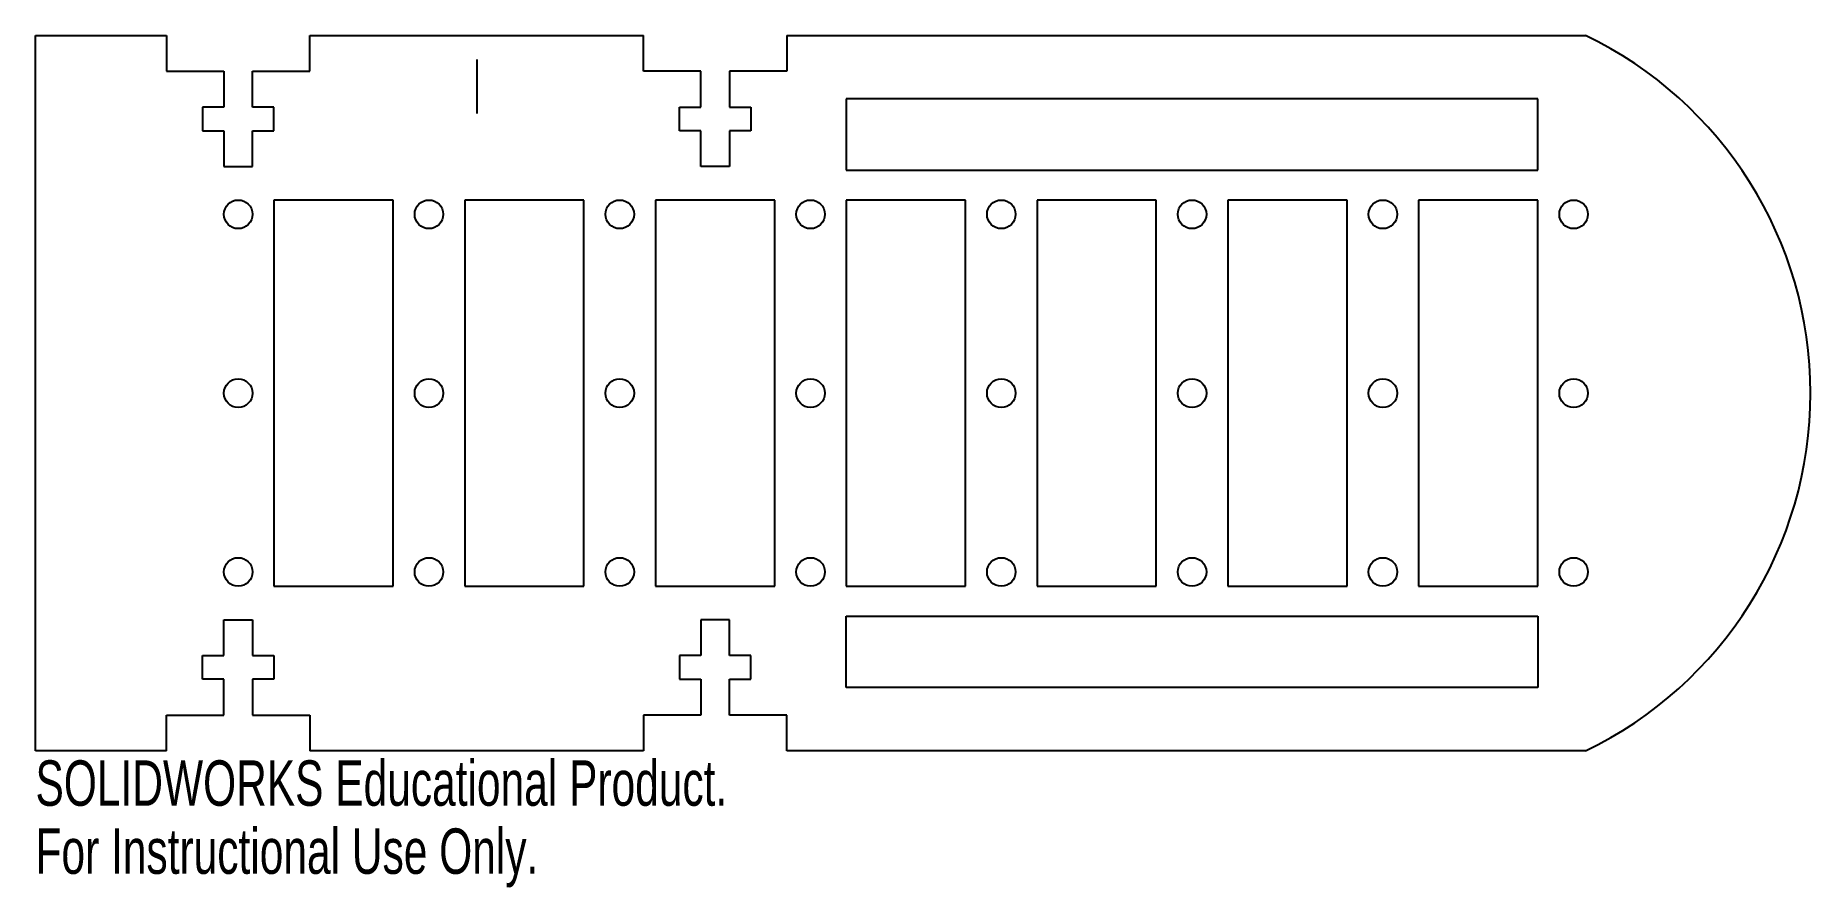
# Model space of a CAD drawing. Header units: inches. Extents: x -3.7 to 3.74, y -2.07 to 1.5.
import ezdxf

# ---------------------------------------------------------------- set-up
doc = ezdxf.new("R2010")
doc.units = ezdxf.units.IN
doc.header["$MEASUREMENT"] = 0
doc.linetypes.add('CENTERX2', pattern=[0.8, 0.5, -0.1, 0.1, -0.1])
doc.styles.add('SLDTEXTSTYLE0', font='TXT', dxfattribs={"width": 0.7})

msp = doc.modelspace()

# ---------------------------------------------------------------- linework, layer by layer
at = {"color": 7, "linetype": 'Continuous', "lineweight": 25}
for p, q in [((-3.7, -1.5), (-3.7, 1.5)), ((-3.7, 1.5), (-3.15, 1.5)), ((-3.15, 1.5), (-3.15, 1.35)), ((-2.55, 1.35), (-2.55, 1.5)), ((-2.55, 1.5), (-1.15, 1.5)), ((-1.15, 1.35), (-1.15, 1.5)), ((-0.55, 1.5), (-0.55, 1.35)), ((-0.55, 1.5), (2.8, 1.5)), ((-3.15, 1.35), (-2.91, 1.35)), ((-2.91, 1.35), (-2.91, 1.2)), ((-2.79, 1.2), (-2.79, 1.35)), ((-2.79, 1.35), (-2.55, 1.35)), ((-0.91, 1.35), (-1.15, 1.35)), ((-0.91, 1.2), (-0.91, 1.35)), ((-0.79, 1.35), (-0.79, 1.2)), ((-0.55, 1.35), (-0.79, 1.35)), ((-2.91, 1.2), (-3, 1.2)), ((-3, 1.2), (-3, 1.1)), ((-2.7, 1.2), (-2.79, 1.2)), ((-2.7, 1.1), (-2.7, 1.2)), ((-1, 1.2), (-0.91, 1.2)), ((-1, 1.1), (-1, 1.2)), ((-0.79, 1.2), (-0.7, 1.2)), ((-0.7, 1.2), (-0.7, 1.1)), ((2.6, 1.235), (-0.3, 1.235)), ((-0.3, 1.235), (-0.3, 0.935)), ((2.6, 0.935), (2.6, 1.235)), ((-3, 1.1), (-2.91, 1.1)), ((-2.91, 1.1), (-2.91, 0.95)), ((-2.79, 0.95), (-2.79, 1.1)), ((-2.79, 1.1), (-2.7, 1.1)), ((-0.91, 1.1), (-1, 1.1)), ((-0.91, 0.95), (-0.91, 1.1)), ((-0.79, 1.1), (-0.79, 0.95)), ((-0.7, 1.1), (-0.79, 1.1)), ((-2.91, 0.95), (-2.79, 0.95)), ((-0.79, 0.95), (-0.91, 0.95)), ((-0.3, 0.935), (2.6, 0.935)), ((-2.2, 0.81), (-2.7, 0.81)), ((-2.7, 0.81), (-2.7, -0.81)), ((-2.2, -0.81), (-2.2, 0.81)), ((-1.4, 0.81), (-1.9, 0.81)), ((-1.9, 0.81), (-1.9, -0.81)), ((-1.4, -0.81), (-1.4, 0.81)), ((-0.6, 0.81), (-1.1, 0.81)), ((-1.1, 0.81), (-1.1, -0.81)), ((-0.6, -0.81), (-0.6, 0.81)), ((0.2, 0.81), (-0.3, 0.81)), ((-0.3, 0.81), (-0.3, -0.81)), ((0.2, -0.81), (0.2, 0.81)), ((1, 0.81), (0.5, 0.81)), ((0.5, 0.81), (0.5, -0.81)), ((1, -0.81), (1, 0.81)), ((1.8, 0.81), (1.3, 0.81)), ((1.3, 0.81), (1.3, -0.81)), ((1.8, -0.81), (1.8, 0.81)), ((2.6, 0.81), (2.1, 0.81)), ((2.1, 0.81), (2.1, -0.81)), ((2.6, -0.81), (2.6, 0.81)), ((-2.7, -0.81), (-2.2, -0.81)), ((-1.9, -0.81), (-1.4, -0.81)), ((-1.1, -0.81), (-0.6, -0.81)), ((-0.3, -0.81), (0.2, -0.81)), ((0.5, -0.81), (1, -0.81)), ((1.3, -0.81), (1.8, -0.81)), ((2.1, -0.81), (2.6, -0.81)), ((-2.91, -0.95), (-2.79, -0.95)), ((-2.91, -1.1), (-2.91, -0.95)), ((-2.79, -0.95), (-2.79, -1.1)), ((-0.79, -0.95), (-0.91, -0.95)), ((-0.91, -0.95), (-0.91, -1.1)), ((-0.79, -1.1), (-0.79, -0.95)), ((-0.3, -0.935), (2.6, -0.935)), ((-0.3, -1.235), (-0.3, -0.935)), ((2.6, -0.935), (2.6, -1.235)), ((-3, -1.1), (-2.91, -1.1)), ((-3, -1.2), (-3, -1.1)), ((-2.79, -1.1), (-2.7, -1.1)), ((-2.7, -1.1), (-2.7, -1.2)), ((-0.91, -1.1), (-1, -1.1)), ((-1, -1.1), (-1, -1.2)), ((-0.7, -1.1), (-0.79, -1.1)), ((-0.7, -1.2), (-0.7, -1.1)), ((-2.91, -1.2), (-3, -1.2)), ((-2.91, -1.35), (-2.91, -1.2)), ((-2.79, -1.2), (-2.79, -1.35)), ((-2.7, -1.2), (-2.79, -1.2)), ((-1, -1.2), (-0.91, -1.2)), ((-0.91, -1.2), (-0.91, -1.35)), ((-0.79, -1.35), (-0.79, -1.2)), ((-0.79, -1.2), (-0.7, -1.2)), ((2.6, -1.235), (-0.3, -1.235)), ((-3.15, -1.35), (-2.91, -1.35)), ((-3.15, -1.5), (-3.15, -1.35)), ((-2.79, -1.35), (-2.55, -1.35)), ((-2.55, -1.35), (-2.55, -1.5)), ((-0.91, -1.35), (-1.15, -1.35)), ((-1.15, -1.35), (-1.15, -1.5)), ((-0.55, -1.35), (-0.79, -1.35)), ((-0.55, -1.5), (-0.55, -1.35)), ((-3.15, -1.5), (-3.7, -1.5)), ((-1.15, -1.5), (-2.55, -1.5)), ((2.8, -1.5), (-0.55, -1.5))]:
    msp.add_line(p, q, dxfattribs=at)
at = {"color": 7, "linetype": 'CENTERX2'}
msp.add_line((-1.85, 1.4), (-1.85, 1.173), dxfattribs=at)
at = {"color": 7, "linetype": 'Continuous', "lineweight": 25}
for centre in [(-2.85, 0.75), (-2.05, 0.75), (-1.25, 0.75), (-0.45, 0.75), (0.35, 0.75), (1.15, 0.75), (1.95, 0.75), (2.75, 0.75), (-2.85, 0), (-2.05, 0), (-1.25, 0), (-0.45, 0), (0.35, 0), (1.15, 0), (1.95, 0), (2.75, 0), (-2.85, -0.75), (-2.05, -0.75), (-1.25, -0.75), (-0.45, -0.75), (0.35, -0.75), (1.15, -0.75), (1.95, -0.75), (2.75, -0.75)]:
    msp.add_circle(centre, 0.06, dxfattribs=at)
msp.add_arc((2.0789, 0), 1.6643, 295.67546, 64.32454, dxfattribs=at)

# ---------------------------------------------------------------- texts
at = {"color": 7, "linetype": 'Continuous', "char_height": 0.1903, "attachment_point": 1, "style": 'SLDTEXTSTYLE0'}
for s, insert in [('SOLIDWORKS Educational Product.', (-3.7, -1.5401)), ('For Instructional Use Only.', (-3.7, -1.8256))]:
    msp.add_mtext(s, dxfattribs=dict(at, insert=insert))

doc.saveas('drawing.dxf')
